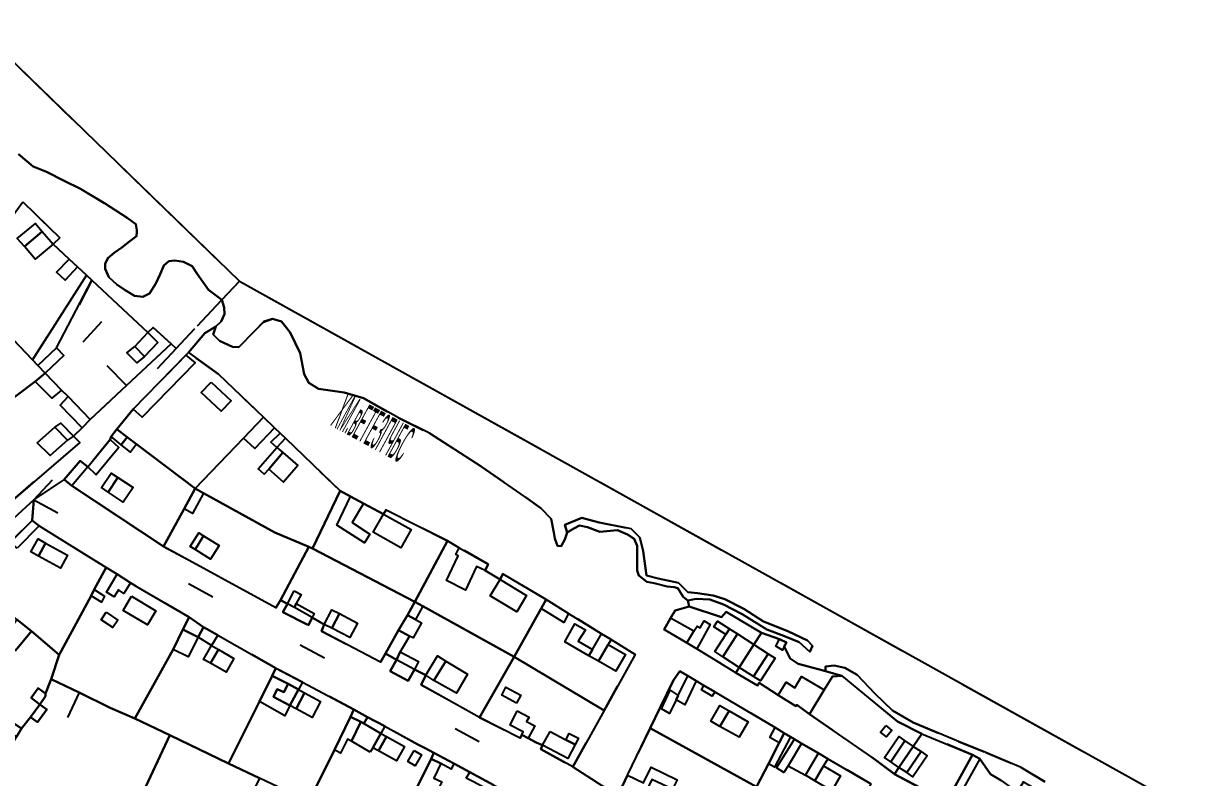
# Model space of a CAD drawing. Extents: x -14.1 to 15.6, y -19 to 8.9.
# Drawn here: x -5.563 to -1.296, y -1.286 to 1.448 of the extents above; entities that cross this region are included whole.
import ezdxf

# ---------------------------------------------------------------- set-up
doc = ezdxf.new("R2010")
doc.units = 0
doc.header["$MEASUREMENT"] = 0
doc.linetypes.add('DASHED', pattern=[0.75, 0.5, -0.25])
doc.linetypes.add('DOT', pattern=[1, 0, -1])
doc.layers.get('0').update_dxf_attribs({"linetype": 'CONTINUOUS'})

msp = doc.modelspace()

# ---------------------------------------------------------------- linework, layer by layer
at = {"color": 5, "linetype": 'Continuous'}
for points in [[(-5.7438, 1.4483), (-4.7798, 0.5143), (-4.8438, 0.4463), (-4.8928, 0.4823), (-4.9328, 0.5403), (-4.9518, 0.5683), (-4.9828, 0.5843), (-5.0148, 0.5893), (-5.0358, 0.5863), (-5.0538, 0.5713), (-5.0678, 0.5393), (-5.0828, 0.5053), (-5.1058, 0.4693), (-5.1298, 0.4573), (-5.1608, 0.4613), (-5.1938, 0.4813), (-5.2248, 0.5023), (-5.2538, 0.5283), (-5.2668, 0.5593), (-5.2668, 0.5773), (-5.2568, 0.5973), (-5.2348, 0.6163), (-5.2068, 0.6363), (-5.1778, 0.6593), (-5.1528, 0.6773), (-5.1518, 0.6933), (-5.1518, 0.6993), (-5.1558, 0.7213), (-5.1868, 0.7433), (-5.2688, 0.7963), (-5.3558, 0.8493), (-5.4158, 0.8783), (-5.4798, 0.9103), (-5.5278, 0.9303), (-5.5808, 0.9743)], [(-1.8588, -1.3017), (-1.9458, -1.2497), (-2.0738, -1.1947), (-2.1728, -1.1557), (-2.3378, -1.0867), (-2.4128, -1.0427), (-2.4768, -0.9807), (-2.5408, -0.9137), (-2.5848, -0.8877), (-2.6238, -0.8797), (-2.6548, -0.8827), (-2.6548, -0.9007), (-2.6768, -0.8937), (-2.7538, -0.8737), (-2.7838, -0.8547), (-2.8048, -0.8107), (-2.7968, -0.7957), (-2.8218, -0.7837), (-2.8868, -0.7607), (-3.0158, -0.6847), (-3.0328, -0.7047), (-3.1498, -0.6657), (-3.1538, -0.6437), (-3.1238, -0.6377), (-3.0748, -0.6407), (-3.0248, -0.6587), (-2.9578, -0.6937), (-2.8968, -0.7307), (-2.8678, -0.7487), (-2.8038, -0.7737), (-2.7508, -0.7947), (-2.7118, -0.8297), (-2.7018, -0.8087), (-2.7208, -0.7887), (-2.7918, -0.7547), (-2.8798, -0.7197), (-2.9518, -0.6747), (-3.0198, -0.6397), (-3.0628, -0.6257), (-3.1188, -0.6177), (-3.1538, -0.6137), (-3.1878, -0.5797), (-3.2618, -0.5637), (-3.3048, -0.5527), (-3.3168, -0.4647), (-3.3288, -0.4157), (-3.3598, -0.3837), (-3.4758, -0.3607), (-3.5388, -0.3437), (-3.6008, -0.3697), (-3.5918, -0.3977), (-3.5998, -0.4227), (-3.6138, -0.4467), (-3.6268, -0.4457), (-3.6368, -0.4197), (-3.6398, -0.3977), (-3.6498, -0.3477), (-3.6868, -0.3097), (-3.7428, -0.2687), (-3.9038, -0.1577), (-4.0908, -0.0377), (-4.2038, 0.0183), (-4.3298, 0.0903), (-4.3998, 0.1103), (-4.4928, 0.1233), (-4.5288, 0.1453), (-4.5458, 0.1773), (-4.5598, 0.2533), (-4.5958, 0.3273), (-4.6278, 0.3673), (-4.6598, 0.3773), (-4.6918, 0.3683), (-4.7258, 0.3333), (-4.7818, 0.2743), (-4.8048, 0.2763), (-4.8518, 0.2973), (-4.8748, 0.3203), (-4.8658, 0.3493), (-4.8468, 0.3683), (-4.8338, 0.3943), (-4.8348, 0.4183), (-4.8438, 0.4463), (-4.7798, 0.5143), (-1.2958, -1.4287)]]:
    msp.add_lwpolyline(points, dxfattribs=at)
at = {"color": 6, "linetype": 'DASHED'}
msp.add_lwpolyline([(-5.7438, 1.4483), (-4.7798, 0.5143), (-1.2958, -1.4287)], dxfattribs=at)
at = {"color": 7, "linetype": 'DOT'}
for points in [[(-5.5808, 0.9743), (-5.5278, 0.9303), (-5.4798, 0.9103), (-5.4158, 0.8783), (-5.3558, 0.8493), (-5.2688, 0.7963), (-5.1868, 0.7433), (-5.1558, 0.7213), (-5.1518, 0.6993), (-5.1518, 0.6983), (-5.1518, 0.6933), (-5.1528, 0.6773), (-5.1778, 0.6593), (-5.2068, 0.6363), (-5.2348, 0.6163), (-5.2568, 0.5973), (-5.2668, 0.5773), (-5.2668, 0.5593), (-5.2538, 0.5283), (-5.2248, 0.5023), (-5.1938, 0.4813), (-5.1608, 0.4613), (-5.1298, 0.4573), (-5.1058, 0.4693), (-5.0828, 0.5053), (-5.0678, 0.5393), (-5.0538, 0.5713), (-5.0358, 0.5863), (-5.0148, 0.5893), (-4.9828, 0.5843), (-4.9518, 0.5683), (-4.9328, 0.5403), (-4.8928, 0.4823), (-4.8438, 0.4463), (-4.8648, 0.4243), (-5.0098, 0.2693), (-5.0278, 0.2863), (-5.0928, 0.3463), (-5.1118, 0.3273), (-5.2218, 0.4303), (-5.3148, 0.5173), (-5.3348, 0.5353), (-5.3668, 0.5663), (-5.3978, 0.5943), (-5.4548, 0.6483), (-5.4308, 0.6713), (-5.5658, 0.8013)], [(-3.4078, -1.3527), (-3.5708, -1.2477), (-3.4578, -1.0427), (-3.3458, -0.8397), (-3.4328, -0.7857), (-3.4668, -0.7647), (-3.5868, -0.6907), (-3.6678, -0.6407), (-3.8248, -0.5477), (-3.8348, -0.5677), (-3.8888, -0.5357), (-3.8778, -0.5127), (-3.9828, -0.4527), (-4.0258, -0.4277), (-4.2478, -0.3157), (-4.2578, -0.3307), (-4.3308, -0.2917), (-4.3768, -0.2667), (-4.4148, -0.2467), (-4.6128, -0.0557), (-4.6328, -0.0367), (-4.6528, -0.0177), (-4.6928, 0.0213), (-4.8558, 0.1763), (-4.9648, 0.2553), (-4.9058, 0.3253), (-4.8658, 0.3493), (-4.8748, 0.3203), (-4.8518, 0.2973), (-4.8048, 0.2763), (-4.7818, 0.2743), (-4.7258, 0.3333), (-4.6928, 0.3653), (-4.6598, 0.3773), (-4.6278, 0.3673), (-4.5958, 0.3273), (-4.5598, 0.2533), (-4.5458, 0.1773), (-4.5288, 0.1453), (-4.4928, 0.1233), (-4.3998, 0.1103), (-4.3298, 0.0903), (-4.2038, 0.0183), (-4.0908, -0.0377), (-3.9038, -0.1577), (-3.7428, -0.2687), (-3.6868, -0.3097), (-3.6498, -0.3477), (-3.6398, -0.3977), (-3.6368, -0.4197), (-3.6268, -0.4457), (-3.6138, -0.4467), (-3.5998, -0.4227), (-3.5918, -0.3977), (-3.5678, -0.3827), (-3.5468, -0.3717), (-3.5178, -0.3777), (-3.4738, -0.3947), (-3.4098, -0.3887), (-3.3728, -0.4047), (-3.3488, -0.4207), (-3.3378, -0.4457), (-3.3378, -0.4887), (-3.3378, -0.5357), (-3.3318, -0.5537), (-3.3028, -0.5767), (-3.2768, -0.5817), (-3.2288, -0.5937), (-3.2038, -0.5957), (-3.1908, -0.5997), (-3.1718, -0.6307), (-3.1538, -0.6437), (-3.1498, -0.6657), (-3.2008, -0.6807), (-3.2168, -0.7077), (-3.2398, -0.7487), (-3.1578, -0.7977), (-3.1218, -0.8197), (-2.9798, -0.9057), (-2.9018, -0.9517), (-2.8958, -0.9427), (-2.8268, -0.9867), (-2.7628, -1.0277), (-2.7588, -1.0227), (-2.7138, -1.0557), (-2.4878, -1.2117), (-2.4048, -1.2737), (-2.2398, -1.3607)], [(-1.9778, -2.2077), (-5.5258, -0.2787), (-5.4158, -0.2057), (-5.3878, -0.2287), (-5.0548, -0.4477), (-4.6478, -0.6707), (-4.6308, -0.6427), (-4.6058, -0.6557), (-4.6228, -0.6857), (-4.5298, -0.7337), (-4.5168, -0.7057), (-4.4728, -0.7307), (-4.4828, -0.7547), (-4.2688, -0.8677), (-4.2508, -0.8357), (-4.2108, -0.8587), (-4.2338, -0.8997), (-4.1678, -0.9357), (-4.1458, -0.8947), (-4.1048, -0.9147), (-4.1208, -0.9497), (-3.9098, -1.0677), (-3.7628, -1.1427), (-3.7558, -1.1307), (-3.7328, -1.1437), (-3.7038, -1.1587), (-3.6808, -1.1687), (-3.6878, -1.1827), (-3.5708, -1.2477), (-3.4078, -1.3527)], [(-3.2268, -2.6277), (-6.4758, -1.0677), (-5.8448, -0.5767), (-5.5258, -0.2787), (-5.5318, -0.3537), (-5.6118, -0.4337), (-5.6408, -0.4627), (-5.6758, -0.4987), (-5.7208, -0.5427), (-5.7518, -0.5737), (-5.8328, -0.6447), (-5.8458, -0.6547), (-5.9018, -0.7017), (-6.0228, -0.7917), (-6.2658, -0.9807), (-6.2758, -1.0217), (-6.0808, -1.1307), (-5.6988, -1.3147)], [(-3.8578, -1.3137), (-3.9448, -1.2667), (-4.0028, -1.2347), (-4.0758, -1.1967), (-4.1068, -1.1797), (-4.1338, -1.1657), (-4.2528, -1.0997), (-4.3158, -1.0667), (-4.3648, -1.0387), (-4.5508, -0.9407), (-4.6478, -0.8897), (-4.8578, -0.7697), (-4.9108, -0.7407), (-4.9628, -0.7047), (-5.1528, -0.5927), (-5.1748, -0.5797), (-5.2238, -0.5487), (-5.2628, -0.5247), (-5.5058, -0.3737), (-5.5318, -0.3537), (-5.5258, -0.2787), (-1.9778, -2.2077)], [(-2.0178, -1.2967), (-2.0568, -1.2737), (-2.0958, -1.2177), (-2.1218, -1.2037), (-2.3058, -1.1277), (-2.3938, -1.0827), (-2.5958, -0.9167), (-2.6548, -0.9007), (-2.6548, -0.8827), (-2.6238, -0.8797), (-2.5848, -0.8877), (-2.5408, -0.9137), (-2.4768, -0.9807), (-2.4128, -1.0427), (-2.3378, -1.0867), (-2.1728, -1.1557), (-2.0738, -1.1947), (-1.9458, -1.2497), (-1.8588, -1.3017)], [(-2.4908, -1.3087), (-2.6468, -1.2177), (-2.6808, -1.1977), (-2.7418, -1.1627), (-2.7678, -1.1467), (-2.7818, -1.1387), (-2.8048, -1.1247), (-2.8378, -1.1047), (-3.0568, -0.9757), (-3.0958, -0.9527), (-3.1238, -0.9357), (-3.1538, -0.9177), (-3.1828, -0.9007), (-3.2058, -0.9327), (-3.2538, -1.0297), (-3.2908, -1.1067), (-3.3728, -1.2777), (-3.4018, -1.3387)]]:
    msp.add_lwpolyline(points, dxfattribs=at)
at = {"color": 7, "linetype": 'Continuous'}
for points in [[(-5.5658, 0.8013), (-5.4308, 0.6713), (-5.4548, 0.6483), (-5.3978, 0.5943), (-5.3668, 0.5663), (-5.3348, 0.5353), (-5.5308, 0.2283), (-5.7188, 0.4253), (-5.7468, 0.4553), (-5.7798, 0.4893), (-5.8038, 0.5143), (-5.7058, 0.6113)], [(-5.5658, 0.8013), (-5.4308, 0.6713), (-5.4548, 0.6483), (-5.3978, 0.5943), (-5.3668, 0.5663), (-5.3348, 0.5353), (-5.5308, 0.2283), (-5.7188, 0.4253), (-5.7468, 0.4553), (-5.7798, 0.4893), (-5.8038, 0.5143), (-5.7058, 0.6113)], [(-5.4948, 0.6943), (-5.5598, 0.6393), (-5.5858, 0.6683), (-5.5198, 0.7233)], [(-5.4548, 0.6483), (-5.5208, 0.5933), (-5.5598, 0.6393), (-5.4948, 0.6943)], [(-5.3978, 0.5943), (-5.3668, 0.5663), (-5.4118, 0.5173), (-5.4428, 0.5463)], [(-5.3148, 0.5173), (-5.2218, 0.4303), (-5.1118, 0.3273), (-5.0928, 0.3463), (-5.0278, 0.2863), (-5.1898, 0.1353), (-5.3208, 0.0123), (-5.4008, 0.0953), (-5.4248, 0.1193), (-5.4838, 0.1803), (-5.5108, 0.2083), (-5.4438, 0.2723)], [(-5.3148, 0.5173), (-5.2218, 0.4303), (-5.1118, 0.3273), (-5.0928, 0.3463), (-5.0278, 0.2863), (-5.1898, 0.1353), (-5.3208, 0.0123), (-5.4008, 0.0953), (-5.4248, 0.1193), (-5.4838, 0.1803), (-5.5108, 0.2083), (-5.4438, 0.2723)], [(-5.1118, 0.3273), (-5.0758, 0.2913), (-5.1248, 0.2403), (-5.1598, 0.2773)], [(-5.4838, 0.1803), (-5.5108, 0.2083), (-5.4438, 0.2723), (-5.4168, 0.2443)], [(-5.1598, 0.2773), (-5.1248, 0.2403), (-5.1518, 0.2183), (-5.1878, 0.2543)], [(-4.8558, 0.1763), (-4.6928, 0.0213), (-4.7648, -0.0547), (-4.9408, -0.2377), (-5.1528, -0.0767), (-5.1868, -0.0517), (-5.2248, -0.0227), (-5.1658, 0.0503), (-4.9738, 0.2463), (-4.9648, 0.2553)], [(-4.8558, 0.1763), (-4.6928, 0.0213), (-4.7648, -0.0547), (-4.9408, -0.2377), (-5.1528, -0.0767), (-5.1868, -0.0517), (-5.2248, -0.0227), (-5.1658, 0.0503), (-4.9738, 0.2463), (-4.9648, 0.2553)], [(-5.1658, 0.0503), (-4.9738, 0.2463), (-4.9408, 0.2173), (-5.1328, 0.0203)], [(-5.4838, 0.1803), (-5.4248, 0.1193), (-5.4008, 0.0953), (-5.3208, 0.0123), (-5.3498, -0.0177), (-5.3818, -0.0477), (-5.3588, -0.0707), (-5.6008, -0.2787), (-5.7118, -0.1627), (-5.8068, -0.0647), (-5.5208, 0.1503)], [(-5.4838, 0.1803), (-5.4248, 0.1193), (-5.4008, 0.0953), (-5.3208, 0.0123), (-5.3498, -0.0177), (-5.3818, -0.0477), (-5.3588, -0.0707), (-5.6008, -0.2787), (-5.7118, -0.1627), (-5.8068, -0.0647), (-5.5208, 0.1503)], [(-5.5208, 0.1503), (-5.4838, 0.1803), (-5.4248, 0.1193), (-5.4608, 0.0893)], [(-4.8828, 0.1483), (-4.8098, 0.0803), (-4.8458, 0.0423), (-4.9188, 0.1103)], [(-5.4008, 0.0953), (-5.3208, 0.0123), (-5.3498, -0.0177), (-5.4298, 0.0643)], [(-4.6928, 0.0213), (-4.6528, -0.0177), (-4.6328, -0.0367), (-4.6128, -0.0557), (-4.4148, -0.2467), (-4.5148, -0.4557), (-4.5288, -0.4497), (-4.6518, -0.3977), (-4.9098, -0.2547), (-4.9408, -0.2377), (-4.7648, -0.0547)], [(-4.6928, 0.0213), (-4.6528, -0.0177), (-4.6328, -0.0367), (-4.6128, -0.0557), (-4.4148, -0.2467), (-4.5148, -0.4557), (-4.5288, -0.4497), (-4.6518, -0.3977), (-4.9098, -0.2547), (-4.9408, -0.2377), (-4.7648, -0.0547)], [(-4.7648, -0.0547), (-4.6928, 0.0213), (-4.6528, -0.0177), (-4.7248, -0.0927)], [(-5.4488, -0.0157), (-5.4028, -0.0627), (-5.4668, -0.1187), (-5.5128, -0.0717)], [(-5.3818, -0.0477), (-5.4028, -0.0627), (-5.4488, -0.0157), (-5.4278, -0.0007)], [(-5.2248, -0.0227), (-5.1868, -0.0517), (-5.1528, -0.0767), (-4.9408, -0.2377), (-4.9808, -0.3117), (-5.0548, -0.4477), (-5.3878, -0.2287), (-5.4158, -0.2057), (-5.3578, -0.1377), (-5.3298, -0.1597), (-5.2488, -0.0597), (-5.2448, -0.0497)], [(-5.2248, -0.0227), (-5.1868, -0.0517), (-5.1528, -0.0767), (-4.9408, -0.2377), (-4.9808, -0.3117), (-5.0548, -0.4477), (-5.3878, -0.2287), (-5.4158, -0.2057), (-5.3578, -0.1377), (-5.3298, -0.1597), (-5.2488, -0.0597), (-5.2448, -0.0497)], [(-5.2248, -0.0227), (-5.1868, -0.0517), (-5.2088, -0.0797), (-5.2448, -0.0497)], [(-4.6328, -0.0367), (-4.6128, -0.0557), (-4.6448, -0.0887), (-4.6658, -0.0697)], [(-5.3298, -0.1597), (-5.2488, -0.0597), (-5.2178, -0.0887), (-5.2998, -0.1887)], [(-5.1868, -0.0517), (-5.1528, -0.0767), (-5.1748, -0.1057), (-5.2088, -0.0797)], [(-4.6448, -0.0887), (-4.6228, -0.1077), (-4.6738, -0.1677), (-4.6898, -0.1857), (-4.7118, -0.1667)], [(-4.6738, -0.1677), (-4.6228, -0.1077), (-4.5678, -0.1547), (-4.6198, -0.2147)], [(-5.3878, -0.2287), (-5.4158, -0.2057), (-5.3578, -0.1377), (-5.3298, -0.1597)], [(-5.2208, -0.1977), (-5.2558, -0.2507), (-5.2798, -0.2347), (-5.2448, -0.1817)], [(-5.2208, -0.1977), (-5.1658, -0.2347), (-5.2018, -0.2877), (-5.2558, -0.2507)], [(-4.9408, -0.2377), (-4.9098, -0.2547), (-4.6518, -0.3977), (-4.5288, -0.4497), (-4.6308, -0.6427), (-4.6478, -0.6707), (-5.0548, -0.4477), (-4.9808, -0.3117)], [(-4.9408, -0.2377), (-4.9098, -0.2547), (-4.6518, -0.3977), (-4.5288, -0.4497), (-4.6308, -0.6427), (-4.6478, -0.6707), (-5.0548, -0.4477), (-4.9808, -0.3117)], [(-4.9808, -0.3117), (-4.9408, -0.2377), (-4.9098, -0.2547), (-4.9498, -0.3287)], [(-4.4148, -0.2467), (-4.3768, -0.2667), (-4.3308, -0.2917), (-4.2578, -0.3307), (-4.2478, -0.3157), (-4.0258, -0.4277), (-4.1438, -0.6487), (-4.5148, -0.4557)], [(-4.4148, -0.2467), (-4.3768, -0.2667), (-4.3308, -0.2917), (-4.2578, -0.3307), (-4.2478, -0.3157), (-4.0258, -0.4277), (-4.1438, -0.6487), (-4.5148, -0.4557)], [(-4.3768, -0.2667), (-4.3308, -0.2917), (-4.3718, -0.3607), (-4.3068, -0.4037), (-4.3268, -0.4347), (-4.4268, -0.3707)], [(-4.2578, -0.3307), (-4.1578, -0.3867), (-4.1948, -0.4527), (-4.2948, -0.3967)], [(-5.7518, -0.5737), (-5.7208, -0.5427), (-5.6758, -0.4987), (-5.6408, -0.4627), (-5.6118, -0.4337), (-5.5318, -0.3537), (-5.5058, -0.3737), (-5.2628, -0.5247), (-5.3068, -0.6037), (-5.3178, -0.6267), (-5.4338, -0.8407), (-5.5338, -0.7557), (-5.5868, -0.7127), (-5.7028, -0.6207)], [(-5.7518, -0.5737), (-5.7208, -0.5427), (-5.6758, -0.4987), (-5.6408, -0.4627), (-5.6118, -0.4337), (-5.5318, -0.3537), (-5.5058, -0.3737), (-5.2628, -0.5247), (-5.3068, -0.6037), (-5.3178, -0.6267), (-5.4338, -0.8407), (-5.5338, -0.7557), (-5.5868, -0.7127), (-5.7028, -0.6207)], [(-5.5858, -0.4537), (-5.6118, -0.4337), (-5.5318, -0.3537), (-5.5058, -0.3737)], [(-5.4828, -0.4357), (-5.5088, -0.4827), (-5.5358, -0.4677), (-5.5098, -0.4207)], [(-4.9108, -0.4097), (-4.9408, -0.4587), (-4.9588, -0.4477), (-4.9278, -0.3987)], [(-4.9108, -0.4097), (-4.8538, -0.4447), (-4.8848, -0.4937), (-4.9408, -0.4587)], [(-5.4828, -0.4357), (-5.4028, -0.4797), (-5.4288, -0.5267), (-5.5088, -0.4827)], [(-4.5288, -0.4497), (-4.5148, -0.4557), (-4.1438, -0.6487), (-4.1708, -0.6967), (-4.2028, -0.7517), (-4.2508, -0.8357), (-4.2688, -0.8677), (-4.4828, -0.7547), (-4.4728, -0.7307), (-4.5168, -0.7057), (-4.5298, -0.7337), (-4.6228, -0.6857), (-4.6058, -0.6557), (-4.6308, -0.6427)], [(-4.5288, -0.4497), (-4.5148, -0.4557), (-4.1438, -0.6487), (-4.1708, -0.6967), (-4.2028, -0.7517), (-4.2508, -0.8357), (-4.2688, -0.8677), (-4.4828, -0.7547), (-4.4728, -0.7307), (-4.5168, -0.7057), (-4.5298, -0.7337), (-4.6228, -0.6857), (-4.6058, -0.6557), (-4.6308, -0.6427)], [(-4.0258, -0.4277), (-3.9828, -0.4527), (-3.8778, -0.5127), (-3.8888, -0.5357), (-3.8348, -0.5677), (-3.8248, -0.5477), (-3.6678, -0.6407), (-3.6858, -0.6727), (-3.7838, -0.8487), (-4.1148, -0.6647), (-4.1438, -0.6487)], [(-4.0258, -0.4277), (-3.9828, -0.4527), (-3.8778, -0.5127), (-3.8888, -0.5357), (-3.8348, -0.5677), (-3.8248, -0.5477), (-3.6678, -0.6407), (-3.6858, -0.6727), (-3.7838, -0.8487), (-4.1148, -0.6647), (-4.1438, -0.6487)], [(-3.9828, -0.4527), (-3.8778, -0.5127), (-3.8888, -0.5357), (-3.9208, -0.5207), (-3.9608, -0.6067), (-4.0288, -0.5717), (-3.9868, -0.4817), (-3.9958, -0.4777)], [(-5.2628, -0.5247), (-5.2238, -0.5487), (-5.1748, -0.5797), (-5.1528, -0.5927), (-4.9628, -0.7047), (-4.9848, -0.7497), (-5.0208, -0.8217), (-5.1598, -1.0717), (-5.2488, -1.0327), (-5.3608, -0.9777), (-5.4628, -0.9287), (-5.4338, -0.8407), (-5.3178, -0.6267), (-5.3068, -0.6037)], [(-5.2628, -0.5247), (-5.2238, -0.5487), (-5.1748, -0.5797), (-5.1528, -0.5927), (-4.9628, -0.7047), (-4.9848, -0.7497), (-5.0208, -0.8217), (-5.1598, -1.0717), (-5.2488, -1.0327), (-5.3608, -0.9777), (-5.4628, -0.9287), (-5.4338, -0.8407), (-5.3178, -0.6267), (-5.3068, -0.6037)], [(-5.2238, -0.5487), (-5.1748, -0.5797), (-5.1988, -0.6187), (-5.2188, -0.6057), (-5.2338, -0.6307), (-5.2618, -0.6137)], [(-3.8348, -0.5677), (-3.7398, -0.6257), (-3.7748, -0.6847), (-3.8708, -0.6267)], [(-5.3178, -0.6267), (-5.3068, -0.6037), (-5.2688, -0.6277), (-5.2798, -0.6497)], [(-5.1708, -0.6287), (-5.0828, -0.6817), (-5.1138, -0.7327), (-5.2018, -0.6807)], [(-4.5818, -0.6087), (-4.5568, -0.6217), (-4.5738, -0.6547), (-4.5808, -0.6697), (-4.6058, -0.6557)], [(-5.5868, -0.7127), (-5.5338, -0.7557), (-5.4338, -0.8407), (-5.4628, -0.9287), (-5.4828, -0.9817), (-5.4828, -0.9907), (-5.5038, -1.0207), (-5.5378, -1.0667), (-5.5698, -1.1087), (-5.5878, -1.1387), (-5.6378, -1.1057), (-5.7568, -1.0317), (-5.8818, -0.9647), (-5.8928, -0.9517), (-5.8638, -0.9187), (-5.7908, -0.8367), (-5.7688, -0.8097), (-5.7298, -0.7647), (-5.7688, -0.7297), (-5.7978, -0.7007), (-5.8458, -0.6547), (-5.8328, -0.6447), (-5.6508, -0.8037), (-5.6408, -0.7877)], [(-5.5868, -0.7127), (-5.5338, -0.7557), (-5.4338, -0.8407), (-5.4628, -0.9287), (-5.4828, -0.9817), (-5.4828, -0.9907), (-5.5038, -1.0207), (-5.5378, -1.0667), (-5.5698, -1.1087), (-5.5878, -1.1387), (-5.6378, -1.1057), (-5.7568, -1.0317), (-5.8818, -0.9647), (-5.8928, -0.9517), (-5.8638, -0.9187), (-5.7908, -0.8367), (-5.7688, -0.8097), (-5.7298, -0.7647), (-5.7688, -0.7297), (-5.7978, -0.7007), (-5.8458, -0.6547), (-5.8328, -0.6447), (-5.6508, -0.8037), (-5.6408, -0.7877)], [(-4.5168, -0.7057), (-4.5808, -0.6697), (-4.5738, -0.6547), (-4.5088, -0.6907)], [(-4.4728, -0.7307), (-4.4448, -0.6777), (-4.4178, -0.6907), (-4.4448, -0.7437)], [(-4.1438, -0.6487), (-4.1148, -0.6647), (-3.7838, -0.8487), (-3.9098, -1.0677), (-4.1208, -0.9497), (-4.1048, -0.9147), (-4.1458, -0.8947), (-4.1678, -0.9357), (-4.2338, -0.8997), (-4.2108, -0.8587), (-4.2508, -0.8357), (-4.2028, -0.7517), (-4.1708, -0.6967)], [(-4.1438, -0.6487), (-4.1148, -0.6647), (-3.7838, -0.8487), (-3.9098, -1.0677), (-4.1208, -0.9497), (-4.1048, -0.9147), (-4.1458, -0.8947), (-4.1678, -0.9357), (-4.2338, -0.8997), (-4.2108, -0.8587), (-4.2508, -0.8357), (-4.2028, -0.7517), (-4.1708, -0.6967)], [(-4.1708, -0.6967), (-4.1438, -0.6487), (-4.1148, -0.6647), (-4.1418, -0.7127)], [(-3.6678, -0.6407), (-3.5868, -0.6907), (-3.4668, -0.7647), (-3.4328, -0.7857), (-3.3458, -0.8397), (-3.4578, -1.0427), (-3.7838, -0.8487), (-3.6858, -0.6727)], [(-3.6678, -0.6407), (-3.5868, -0.6907), (-3.4668, -0.7647), (-3.4328, -0.7857), (-3.3458, -0.8397), (-3.4578, -1.0427), (-3.7838, -0.8487), (-3.6858, -0.6727)], [(-3.6858, -0.6727), (-3.6678, -0.6407), (-3.5868, -0.6907), (-3.6038, -0.7237)], [(-2.8868, -0.7607), (-2.9148, -0.8037), (-2.9678, -0.8867), (-2.9798, -0.9057), (-3.1218, -0.8197), (-3.1578, -0.7977), (-3.2398, -0.7487), (-3.2168, -0.7077), (-3.2008, -0.6807), (-3.1498, -0.6657), (-3.0328, -0.7047), (-3.0158, -0.6847)], [(-2.8868, -0.7607), (-2.9148, -0.8037), (-2.9678, -0.8867), (-2.9798, -0.9057), (-3.1218, -0.8197), (-3.1578, -0.7977), (-3.2398, -0.7487), (-3.2168, -0.7077), (-3.2008, -0.6807), (-3.1498, -0.6657), (-3.0328, -0.7047), (-3.0158, -0.6847)], [(-5.6408, -0.7877), (-5.5868, -0.7127), (-5.5338, -0.7557), (-5.5918, -0.8257)], [(-5.2628, -0.6867), (-5.2208, -0.7157), (-5.2388, -0.7417), (-5.2808, -0.7137)], [(-4.9628, -0.7047), (-4.9108, -0.7407), (-4.8578, -0.7697), (-4.6478, -0.8897), (-4.6618, -0.9167), (-4.7078, -1.0107), (-4.8198, -1.2347), (-5.0328, -1.1327), (-5.1598, -1.0717), (-5.0208, -0.8217), (-4.9848, -0.7497)], [(-4.9628, -0.7047), (-4.9108, -0.7407), (-4.8578, -0.7697), (-4.6478, -0.8897), (-4.6618, -0.9167), (-4.7078, -1.0107), (-4.8198, -1.2347), (-5.0328, -1.1327), (-5.1598, -1.0717), (-5.0208, -0.8217), (-4.9848, -0.7497)], [(-4.9628, -0.7047), (-4.9108, -0.7407), (-4.9298, -0.7767), (-4.9848, -0.7497)], [(-4.4448, -0.7437), (-4.4178, -0.6907), (-4.3518, -0.7257), (-4.3798, -0.7787)], [(-4.1638, -0.7727), (-4.2028, -0.7517), (-4.1708, -0.6967), (-4.1418, -0.7127), (-4.1198, -0.7247), (-4.1498, -0.7797)], [(-3.2398, -0.7487), (-3.1578, -0.7977), (-3.1328, -0.7557), (-3.2168, -0.7077)], [(-3.1218, -0.8197), (-3.1578, -0.7977), (-3.1328, -0.7557), (-3.1208, -0.7367), (-3.1098, -0.7427), (-3.0948, -0.7177), (-3.0728, -0.7307)], [(-3.0038, -0.7467), (-3.0168, -0.7667), (-3.0598, -0.7397), (-3.0468, -0.7187)], [(-5.0208, -0.8217), (-4.9848, -0.7497), (-4.9298, -0.7767), (-4.9658, -0.8487)], [(-4.2508, -0.8357), (-4.2028, -0.7517), (-4.1638, -0.7727), (-4.1968, -0.8307), (-4.2108, -0.8587)], [(-3.4998, -0.8217), (-3.5128, -0.8447), (-3.6008, -0.7937), (-3.5638, -0.7287), (-3.5258, -0.7507), (-3.5518, -0.7917)], [(-3.4668, -0.7647), (-3.4328, -0.7857), (-3.4428, -0.8037), (-3.4778, -0.8637), (-3.5128, -0.8447), (-3.4998, -0.8217)], [(-2.9748, -0.7647), (-3.0278, -0.8477), (-3.0568, -0.8287), (-3.0168, -0.7667), (-3.0038, -0.7467)], [(-2.9148, -0.8037), (-2.9678, -0.8867), (-3.0278, -0.8477), (-2.9748, -0.7647)], [(-2.8868, -0.7607), (-2.8218, -0.7837), (-2.7968, -0.7957), (-2.8048, -0.8107), (-2.7838, -0.8547), (-2.7538, -0.8737), (-2.6768, -0.8937), (-2.6548, -0.9007), (-2.5958, -0.9167), (-2.6298, -0.9197), (-2.6598, -0.9677), (-2.7138, -1.0557), (-2.7588, -1.0227), (-2.7628, -1.0277), (-2.8268, -0.9867), (-2.8958, -0.9427), (-2.9018, -0.9517), (-2.9798, -0.9057), (-2.9678, -0.8867), (-2.9148, -0.8037)], [(-2.8868, -0.7607), (-2.8218, -0.7837), (-2.7968, -0.7957), (-2.8048, -0.8107), (-2.7838, -0.8547), (-2.7538, -0.8737), (-2.6768, -0.8937), (-2.6548, -0.9007), (-2.5958, -0.9167), (-2.6298, -0.9197), (-2.6598, -0.9677), (-2.7138, -1.0557), (-2.7588, -1.0227), (-2.7628, -1.0277), (-2.8268, -0.9867), (-2.8958, -0.9427), (-2.9018, -0.9517), (-2.9798, -0.9057), (-2.9678, -0.8867), (-2.9148, -0.8037)], [(-4.8558, -0.8217), (-4.8848, -0.8717), (-4.9098, -0.8577), (-4.8808, -0.8077)], [(-3.4428, -0.8037), (-3.3808, -0.8397), (-3.4158, -0.8997), (-3.4778, -0.8637)], [(-2.9678, -0.8867), (-2.9148, -0.8037), (-2.8628, -0.8377), (-2.9158, -0.9197)], [(-2.7968, -0.7957), (-2.8048, -0.8107), (-2.8108, -0.8237), (-2.8358, -0.8097), (-2.8218, -0.7837)], [(-4.8558, -0.8217), (-4.7998, -0.8537), (-4.8278, -0.9037), (-4.8848, -0.8717)], [(-4.2108, -0.8587), (-4.1968, -0.8307), (-4.1308, -0.8657), (-4.1458, -0.8947)], [(-4.1048, -0.9147), (-4.0618, -0.8447), (-4.0318, -0.8637), (-4.0748, -0.9337)], [(-3.9098, -1.0677), (-3.7838, -0.8487), (-3.4578, -1.0427), (-3.5708, -1.2477), (-3.6878, -1.1827), (-3.6808, -1.1687), (-3.7038, -1.1587), (-3.7328, -1.1437), (-3.7558, -1.1307), (-3.7628, -1.1427)], [(-3.9098, -1.0677), (-3.7838, -0.8487), (-3.4578, -1.0427), (-3.5708, -1.2477), (-3.6878, -1.1827), (-3.6808, -1.1687), (-3.7038, -1.1587), (-3.7328, -1.1437), (-3.7558, -1.1307), (-3.7628, -1.1427)], [(-2.9158, -0.9197), (-2.8628, -0.8377), (-2.8378, -0.8527), (-2.8908, -0.9357)], [(-4.6478, -0.8897), (-4.5508, -0.9407), (-4.3648, -1.0387), (-4.3778, -1.0657), (-4.4358, -1.1857), (-4.5288, -1.3727), (-4.7078, -1.2887), (-4.8198, -1.2347), (-4.7078, -1.0107), (-4.6618, -0.9167)], [(-4.6478, -0.8897), (-4.5508, -0.9407), (-4.3648, -1.0387), (-4.3778, -1.0657), (-4.4358, -1.1857), (-4.5288, -1.3727), (-4.7078, -1.2887), (-4.8198, -1.2347), (-4.7078, -1.0107), (-4.6618, -0.9167)], [(-4.6618, -0.9167), (-4.6478, -0.8897), (-4.5508, -0.9407), (-4.5658, -0.9667), (-4.6038, -0.9457)], [(-4.0748, -0.9337), (-4.0318, -0.8637), (-3.9528, -0.9107), (-3.9928, -0.9797)], [(-5.4628, -0.9287), (-5.3608, -0.9777), (-5.2488, -1.0327), (-5.1598, -1.0717), (-5.0328, -1.1327), (-5.1728, -1.4317), (-5.2258, -1.5347), (-5.5538, -1.3817), (-5.6988, -1.3147), (-5.5878, -1.1387), (-5.5698, -1.1087), (-5.5378, -1.0667), (-5.5038, -1.0207), (-5.4828, -0.9907), (-5.4828, -0.9817)], [(-5.4628, -0.9287), (-5.3608, -0.9777), (-5.2488, -1.0327), (-5.1598, -1.0717), (-5.0328, -1.1327), (-5.1728, -1.4317), (-5.2258, -1.5347), (-5.5538, -1.3817), (-5.6988, -1.3147), (-5.5878, -1.1387), (-5.5698, -1.1087), (-5.5378, -1.0667), (-5.5038, -1.0207), (-5.4828, -0.9907), (-5.4828, -0.9817)], [(-4.7078, -1.0107), (-4.6618, -0.9167), (-4.6038, -0.9457), (-4.6188, -0.9767), (-4.6428, -0.9657), (-4.6568, -0.9937), (-4.5968, -1.0247), (-4.6158, -1.0617)], [(-3.1828, -0.9007), (-3.1538, -0.9177), (-3.1238, -0.9357), (-3.0958, -0.9527), (-3.0568, -0.9757), (-2.8378, -1.1047), (-2.8048, -1.1247), (-2.8228, -1.1597), (-2.8618, -1.2357), (-2.9048, -1.3197), (-3.2908, -1.1067), (-3.2538, -1.0297), (-3.2058, -0.9327)], [(-3.1828, -0.9007), (-3.1538, -0.9177), (-3.1238, -0.9357), (-3.0958, -0.9527), (-3.0568, -0.9757), (-2.8378, -1.1047), (-2.8048, -1.1247), (-2.8228, -1.1597), (-2.8618, -1.2357), (-2.9048, -1.3197), (-3.2908, -1.1067), (-3.2538, -1.0297), (-3.2058, -0.9327)], [(-3.1538, -0.9177), (-3.1238, -0.9357), (-3.1658, -1.0227), (-3.1968, -1.0047), (-3.1888, -0.9887)], [(-2.6598, -0.9677), (-2.7138, -1.0557), (-2.7588, -1.0227), (-2.7628, -1.0277), (-2.8268, -0.9867), (-2.7978, -0.9407), (-2.7668, -0.9607), (-2.7418, -0.9197)], [(-2.5958, -0.9167), (-2.4798, -1.0127), (-2.3938, -1.0827), (-2.3058, -1.1277), (-2.3368, -1.1737), (-2.3888, -1.2497), (-2.4048, -1.2737), (-2.4878, -1.2117), (-2.7138, -1.0557), (-2.6598, -0.9677), (-2.6298, -0.9197)], [(-2.5958, -0.9167), (-2.4798, -1.0127), (-2.3938, -1.0827), (-2.3058, -1.1277), (-2.3368, -1.1737), (-2.3888, -1.2497), (-2.4048, -1.2737), (-2.4878, -1.2117), (-2.7138, -1.0557), (-2.6598, -0.9677), (-2.6298, -0.9197)], [(-5.4828, -0.9817), (-5.4828, -0.9907), (-5.5038, -1.0207), (-5.5348, -0.9967), (-5.5098, -0.9617)], [(-4.5438, -0.9787), (-4.5748, -1.0367), (-4.5968, -1.0247), (-4.5658, -0.9667)], [(-4.5438, -0.9787), (-4.4858, -1.0097), (-4.5168, -1.0677), (-4.5748, -1.0367)], [(-3.7758, -1.0167), (-3.8288, -0.9877), (-3.8138, -0.9587), (-3.7598, -0.9877)], [(-3.2498, -1.0367), (-3.2178, -0.9697), (-3.1888, -0.9887), (-3.1968, -1.0047), (-3.2208, -1.0537)], [(-3.0958, -0.9527), (-3.0568, -0.9757), (-3.0658, -0.9907), (-3.1048, -0.9677)], [(-5.5378, -1.0667), (-5.5038, -1.0207), (-5.4778, -1.0397), (-5.5118, -1.0857)], [(-4.3648, -1.0387), (-4.3158, -1.0667), (-4.2528, -1.0997), (-4.1338, -1.1657), (-4.1068, -1.1797), (-4.0758, -1.1967), (-4.0848, -1.2177), (-4.1538, -1.3577), (-4.1788, -1.4127), (-4.2318, -1.5137), (-4.3448, -1.4597), (-4.5288, -1.3727), (-4.4358, -1.1857), (-4.3778, -1.0657)], [(-4.3648, -1.0387), (-4.3158, -1.0667), (-4.2528, -1.0997), (-4.1338, -1.1657), (-4.1068, -1.1797), (-4.0758, -1.1967), (-4.0848, -1.2177), (-4.1538, -1.3577), (-4.1788, -1.4127), (-4.2318, -1.5137), (-4.3448, -1.4597), (-4.5288, -1.3727), (-4.4358, -1.1857), (-4.3778, -1.0657)], [(-4.4358, -1.1857), (-4.3778, -1.0657), (-4.3398, -1.0837), (-4.3738, -1.1537), (-4.3888, -1.1467), (-4.4138, -1.1977)], [(-4.3778, -1.0657), (-4.3648, -1.0387), (-4.3158, -1.0667), (-4.3288, -1.0897), (-4.3398, -1.0837)], [(-3.7728, -1.0437), (-3.7298, -1.0667), (-3.7388, -1.0827), (-3.7088, -1.0987), (-3.7328, -1.1437), (-3.7558, -1.1307), (-3.7508, -1.1207), (-3.7988, -1.0957)], [(-3.0048, -1.0437), (-3.0378, -1.1007), (-3.0708, -1.0817), (-3.0378, -1.0247)], [(-3.0048, -1.0437), (-2.9358, -1.0837), (-2.9688, -1.1397), (-3.0378, -1.1007)], [(-3.2908, -1.1067), (-2.9048, -1.3197), (-2.9988, -1.4917), (-3.0238, -1.5367), (-3.0348, -1.5577), (-3.2508, -1.4407), (-3.2438, -1.4227), (-3.2948, -1.3967), (-3.3028, -1.4117), (-3.4078, -1.3527), (-3.4018, -1.3387), (-3.3728, -1.2777)], [(-3.2908, -1.1067), (-2.9048, -1.3197), (-2.9988, -1.4917), (-3.0238, -1.5367), (-3.0348, -1.5577), (-3.2508, -1.4407), (-3.2438, -1.4227), (-3.2948, -1.3967), (-3.3028, -1.4117), (-3.4078, -1.3527), (-3.4018, -1.3387), (-3.3728, -1.2777)], [(-2.8378, -1.1047), (-2.8048, -1.1247), (-2.8228, -1.1597), (-2.8568, -1.1407)], [(-2.4368, -1.0977), (-2.4148, -1.1157), (-2.4338, -1.1387), (-2.4558, -1.1217)], [(-5.0328, -1.1327), (-4.8198, -1.2347), (-4.7078, -1.2887), (-4.7848, -1.4437), (-4.8028, -1.4817), (-4.9148, -1.6997), (-5.1818, -1.5567), (-5.2258, -1.5347), (-5.1728, -1.4317)], [(-5.0328, -1.1327), (-4.8198, -1.2347), (-4.7078, -1.2887), (-4.7848, -1.4437), (-4.8028, -1.4817), (-4.9148, -1.6997), (-5.1818, -1.5567), (-5.2258, -1.5347), (-5.1728, -1.4317)], [(-4.2468, -1.1377), (-4.2758, -1.1887), (-4.2968, -1.1777), (-4.2678, -1.1257)], [(-4.2468, -1.1377), (-4.1818, -1.1737), (-4.2108, -1.2257), (-4.2758, -1.1887)], [(-3.6538, -1.1187), (-3.5968, -1.1487), (-3.5628, -1.1667), (-3.5898, -1.2167), (-3.6808, -1.1687)], [(-3.5628, -1.1667), (-3.5968, -1.1487), (-3.5848, -1.1257), (-3.5508, -1.1437)], [(-2.8048, -1.1247), (-2.7818, -1.1387), (-2.7678, -1.1467), (-2.7418, -1.1627), (-2.6808, -1.1977), (-2.6468, -1.2177), (-2.4908, -1.3087), (-2.5078, -1.3427), (-2.5238, -1.3747), (-2.5778, -1.4427), (-2.6008, -1.4667), (-2.6108, -1.4847), (-2.9048, -1.3197), (-2.8618, -1.2357), (-2.8228, -1.1597)], [(-2.8048, -1.1247), (-2.7818, -1.1387), (-2.7678, -1.1467), (-2.7418, -1.1627), (-2.6808, -1.1977), (-2.6468, -1.2177), (-2.4908, -1.3087), (-2.5078, -1.3427), (-2.5238, -1.3747), (-2.5778, -1.4427), (-2.6008, -1.4667), (-2.6108, -1.4847), (-2.9048, -1.3197), (-2.8618, -1.2357), (-2.8228, -1.1597)], [(-2.8618, -1.2357), (-2.8228, -1.1597), (-2.8048, -1.1247), (-2.7818, -1.1387), (-2.8398, -1.2487)], [(-2.7678, -1.1467), (-2.7418, -1.1627), (-2.7908, -1.2437), (-2.8058, -1.2677), (-2.8328, -1.2507)], [(-2.3678, -1.1527), (-2.4188, -1.2287), (-2.4418, -1.2137), (-2.3898, -1.1377)], [(-2.3058, -1.1277), (-2.1218, -1.2037), (-2.1898, -1.3257), (-2.2168, -1.3737), (-2.2398, -1.3607), (-2.4048, -1.2737), (-2.3888, -1.2497), (-2.3368, -1.1737)], [(-2.3058, -1.1277), (-2.1218, -1.2037), (-2.1898, -1.3257), (-2.2168, -1.3737), (-2.2398, -1.3607), (-2.4048, -1.2737), (-2.3888, -1.2497), (-2.3368, -1.1737)], [(-4.1468, -1.1877), (-4.1198, -1.2037), (-4.1428, -1.2437), (-4.1698, -1.2277)], [(-2.3368, -1.1737), (-2.3888, -1.2497), (-2.4188, -1.2287), (-2.3678, -1.1527)], [(-2.3888, -1.2497), (-2.3368, -1.1737), (-2.3088, -1.1917), (-2.3608, -1.2677)], [(-2.3608, -1.2677), (-2.3088, -1.1917), (-2.2868, -1.2067), (-2.3388, -1.2837)], [(-4.0758, -1.1967), (-4.0028, -1.2347), (-3.9448, -1.2667), (-3.8578, -1.3137), (-3.6648, -1.4157), (-3.7208, -1.5307), (-3.8188, -1.7147), (-4.0608, -1.5997), (-4.1088, -1.5737), (-4.2318, -1.5137), (-4.1788, -1.4127), (-4.1538, -1.3577), (-4.0848, -1.2177)], [(-4.0758, -1.1967), (-4.0028, -1.2347), (-3.9448, -1.2667), (-3.8578, -1.3137), (-3.6648, -1.4157), (-3.7208, -1.5307), (-3.8188, -1.7147), (-4.0608, -1.5997), (-4.1088, -1.5737), (-4.2318, -1.5137), (-4.1788, -1.4127), (-4.1538, -1.3577), (-4.0848, -1.2177)], [(-4.1538, -1.3577), (-4.0848, -1.2177), (-4.0498, -1.2347), (-4.0758, -1.2877), (-4.0468, -1.3017), (-4.0658, -1.3397), (-4.0958, -1.3257), (-4.1038, -1.3417), (-4.0808, -1.3527), (-4.0978, -1.3867)], [(-4.0848, -1.2177), (-4.0758, -1.1967), (-4.0028, -1.2347), (-4.0128, -1.2557), (-4.0498, -1.2347)], [(-2.6808, -1.1977), (-2.6468, -1.2177), (-2.6628, -1.2437), (-2.6938, -1.2977), (-2.7278, -1.2777)], [(-2.1218, -1.2037), (-2.0958, -1.2177), (-2.0568, -1.2737), (-2.0178, -1.2967), (-1.9588, -1.3387), (-1.9368, -1.3017), (-1.8868, -1.3307), (-1.9078, -1.3697), (-1.9458, -1.4407), (-1.9838, -1.5067), (-1.9978, -1.5317), (-2.0898, -1.4787), (-2.0798, -1.4627), (-2.1488, -1.4177), (-2.1808, -1.3967), (-2.1908, -1.3897), (-2.2168, -1.3737), (-2.1898, -1.3257)], [(-2.1218, -1.2037), (-2.0958, -1.2177), (-2.0568, -1.2737), (-2.0178, -1.2967), (-1.9588, -1.3387), (-1.9368, -1.3017), (-1.8868, -1.3307), (-1.9078, -1.3697), (-1.9458, -1.4407), (-1.9838, -1.5067), (-1.9978, -1.5317), (-2.0898, -1.4787), (-2.0798, -1.4627), (-2.1488, -1.4177), (-2.1808, -1.3967), (-2.1908, -1.3897), (-2.2168, -1.3737), (-2.1898, -1.3257)], [(-2.1898, -1.3257), (-2.1218, -1.2037), (-2.0958, -1.2177), (-2.1648, -1.3417)], [(-3.9578, -1.2877), (-3.9448, -1.2667), (-3.8578, -1.3137), (-3.8688, -1.3357), (-3.9318, -1.3017)], [(-3.2948, -1.3967), (-3.4018, -1.3387), (-3.3728, -1.2777), (-3.3148, -1.3057), (-3.2878, -1.2487), (-3.1928, -1.2947), (-3.2098, -1.3287), (-3.2848, -1.2927), (-3.3068, -1.3377), (-3.2738, -1.3537)], [(-2.6938, -1.2977), (-2.6628, -1.2437), (-2.6008, -1.2797), (-2.6328, -1.3337)]]:
    msp.add_lwpolyline(points, close=True, dxfattribs=at)
at = {"color": 7, "linetype": 'DOT'}
for points in [[(-5.5308, 0.2283), (-5.3348, 0.5353), (-5.3148, 0.5173), (-5.4438, 0.2723), (-5.5108, 0.2083)], [(-4.8648, 0.4243), (-4.8628, 0.4263), (-4.8438, 0.4463), (-4.8348, 0.4183), (-4.8338, 0.3943), (-4.8468, 0.3683), (-4.8658, 0.3493), (-4.9058, 0.3253), (-4.9648, 0.2553), (-4.9738, 0.2463), (-5.1658, 0.0503), (-5.2248, -0.0227), (-5.2448, -0.0497), (-5.2488, -0.0597), (-5.3298, -0.1597), (-5.3578, -0.1377), (-5.4158, -0.2057), (-5.5258, -0.2787), (-5.0098, 0.2693)], [(-5.2218, 0.4303), (-5.1118, 0.3273), (-5.0928, 0.3463), (-5.0278, 0.2863), (-5.1898, 0.1353), (-5.3468, 0.2943)], [(-5.0278, 0.2863), (-5.0098, 0.2693), (-5.5258, -0.2787), (-5.8448, -0.5767), (-5.8748, -0.5327), (-5.8648, -0.5227), (-5.8368, -0.4917), (-5.7878, -0.4387), (-5.7688, -0.4547), (-5.7018, -0.3787), (-5.6008, -0.2787), (-5.3588, -0.0707), (-5.3818, -0.0477), (-5.3498, -0.0177), (-5.3208, 0.0123), (-5.1898, 0.1353)], [(-3.5918, -0.3977), (-3.6008, -0.3697), (-3.5388, -0.3437), (-3.4758, -0.3607), (-3.3598, -0.3837), (-3.3288, -0.4157), (-3.3168, -0.4647), (-3.3048, -0.5527), (-3.2618, -0.5637), (-3.1878, -0.5797), (-3.1538, -0.6137), (-3.1188, -0.6177), (-3.0628, -0.6257), (-3.0198, -0.6397), (-2.9518, -0.6747), (-2.8798, -0.7197), (-2.7918, -0.7547), (-2.7208, -0.7887), (-2.7018, -0.8087), (-2.7118, -0.8297), (-2.7508, -0.7947), (-2.8038, -0.7737), (-2.8678, -0.7487), (-2.8968, -0.7307), (-2.9578, -0.6937), (-3.0248, -0.6587), (-3.0748, -0.6407), (-3.1238, -0.6377), (-3.1538, -0.6437), (-3.1718, -0.6307), (-3.1908, -0.5997), (-3.2038, -0.5957), (-3.2288, -0.5937), (-3.2768, -0.5817), (-3.3028, -0.5767), (-3.3318, -0.5537), (-3.3378, -0.5357), (-3.3378, -0.4887), (-3.3378, -0.4457), (-3.3488, -0.4207), (-3.3728, -0.4047), (-3.4098, -0.3887), (-3.4738, -0.3947), (-3.5178, -0.3777), (-3.5468, -0.3717), (-3.5678, -0.3827)], [(-5.5338, -0.7557), (-5.4338, -0.8407), (-5.4628, -0.9287), (-5.4828, -0.9817), (-5.5098, -0.9617), (-5.5348, -0.9967), (-5.5038, -1.0207), (-5.5378, -1.0667), (-5.5698, -1.1087), (-5.6188, -1.0767), (-5.6378, -1.1057), (-5.7568, -1.0317), (-5.7338, -1.0017), (-5.7128, -0.9787), (-5.5918, -0.8257)], [(-4.9108, -0.7407), (-4.8578, -0.7697), (-4.8808, -0.8077), (-4.9298, -0.7767)], [(-5.4628, -0.9287), (-5.3608, -0.9777), (-5.5538, -1.3817), (-5.6988, -1.3147), (-5.5878, -1.1387), (-5.5698, -1.1087), (-5.5378, -1.0667), (-5.5118, -1.0857), (-5.4778, -1.0397), (-5.5038, -1.0207), (-5.4828, -0.9907), (-5.4828, -0.9817)], [(-4.6038, -0.9457), (-4.5658, -0.9667), (-4.5968, -1.0247), (-4.6568, -0.9937), (-4.6428, -0.9657), (-4.6188, -0.9767)], [(-4.3288, -1.0897), (-4.3158, -1.0667), (-4.2528, -1.0997), (-4.2678, -1.1257)], [(-4.3398, -1.0837), (-4.3288, -1.0897), (-4.2678, -1.1257), (-4.2968, -1.1777), (-4.3058, -1.1937), (-4.3738, -1.1537)], [(-2.7908, -1.2437), (-2.7278, -1.2777), (-2.6808, -1.1977), (-2.7418, -1.1627)]]:
    msp.add_lwpolyline(points, close=True, dxfattribs=at)
at = {"color": 7, "linetype": 'Continuous'}
msp.add_lwpolyline([(-5.7188, 0.4253), (-5.5308, 0.2283), (-5.5108, 0.2083), (-5.4838, 0.1803), (-5.5208, 0.1503), (-5.8068, -0.0647)], dxfattribs=at)
msp.add_lwpolyline([(-5.7188, 0.4253), (-5.5308, 0.2283), (-5.5108, 0.2083), (-5.4838, 0.1803), (-5.5208, 0.1503), (-5.8068, -0.0647)], dxfattribs=at)

# ---------------------------------------------------------------- texts
at = {"color": 7, "width": 0.208333}
msp.add_text('ХМ.вЕТЕЗПЧБС', height=0.135, rotation=331.5, dxfattribs=at).set_placement((-4.4522, -0.0083))

doc.saveas('drawing.dxf')
